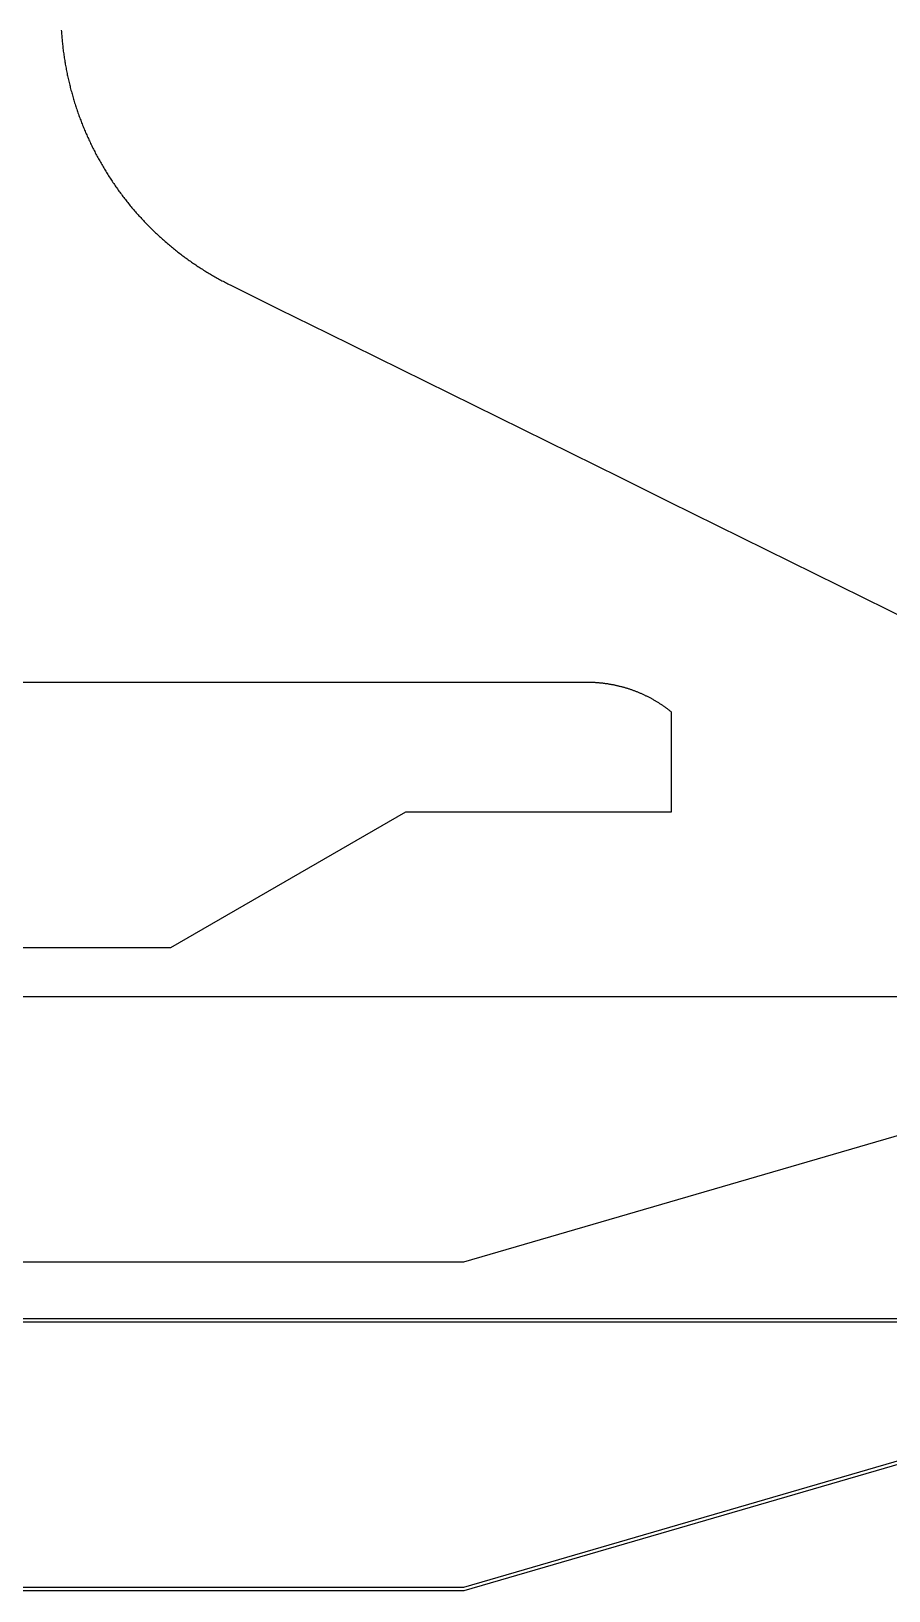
# Model space of a CAD drawing. Header units: inches. Extents: x -1244 to -570, y -2074 to -1714.
# Drawn here: x -1139.13 to -1132.67, y -1994.11 to -1982.37 of the extents above; entities that cross this region are included whole.
import ezdxf

# ---------------------------------------------------------------- set-up
doc = ezdxf.new("R2010")
doc.units = ezdxf.units.IN
doc.header["$LTSCALE"] = 0.1
doc.header["$MEASUREMENT"] = 0

msp = doc.modelspace()

# ---------------------------------------------------------------- linework, layer by layer
at = {"color": 7, "linetype": 'Continuous', "lineweight": 25}
for points in [[(-1138.90108, -1982.35908), (-1138.90045, -1982.36901), (-1138.89978, -1982.37894), (-1138.89906, -1982.38887), (-1138.8983, -1982.3988), (-1138.8975, -1982.40873), (-1138.89665, -1982.41866), (-1138.89576, -1982.42858), (-1138.89483, -1982.4385), (-1138.89386, -1982.44842), (-1138.89284, -1982.45834), (-1138.89178, -1982.46825), (-1138.89068, -1982.47816), (-1138.88953, -1982.48807), (-1138.88834, -1982.49797), (-1138.88711, -1982.50787), (-1138.88584, -1982.51776), (-1138.88452, -1982.52765), (-1138.88317, -1982.53754), (-1138.88177, -1982.54742), (-1138.88032, -1982.55729), (-1138.87884, -1982.56716), (-1138.87731, -1982.57702), (-1138.87574, -1982.58687), (-1138.87413, -1982.59672), (-1138.87248, -1982.60657), (-1138.87078, -1982.6164), (-1138.86904, -1982.62623), (-1138.86726, -1982.63605), (-1138.86544, -1982.64586), (-1138.86358, -1982.65566), (-1138.86167, -1982.66546), (-1138.85972, -1982.67524), (-1138.85774, -1982.68502), (-1138.85571, -1982.69479), (-1138.85363, -1982.70455), (-1138.85152, -1982.7143), (-1138.84936, -1982.72403), (-1138.84717, -1982.73376), (-1138.84493, -1982.74348), (-1138.84265, -1982.75318), (-1138.84033, -1982.76288), (-1138.83797, -1982.77256), (-1138.83556, -1982.78223), (-1138.83312, -1982.79189), (-1138.83063, -1982.80154), (-1138.8281, -1982.81117), (-1138.82553, -1982.82079), (-1138.82293, -1982.8304), (-1138.82027, -1982.84), (-1138.81758, -1982.84958), (-1138.81485, -1982.85914), (-1138.81208, -1982.8687), (-1138.80926, -1982.87823), (-1138.80641, -1982.88776), (-1138.80351, -1982.89727), (-1138.80058, -1982.90676), (-1138.7976, -1982.91624), (-1138.79458, -1982.9257), (-1138.79152, -1982.93514), (-1138.78843, -1982.94457), (-1138.78529, -1982.95398), (-1138.78211, -1982.96338), (-1138.77889, -1982.97275), (-1138.77563, -1982.98211), (-1138.77232, -1982.99146), (-1138.76898, -1983.00079), (-1138.76559, -1983.01011), (-1138.76217, -1983.01942), (-1138.75869, -1983.02872), (-1138.75518, -1983.038), (-1138.75163, -1983.04728), (-1138.74803, -1983.05654), (-1138.74439, -1983.06578), (-1138.74071, -1983.07502), (-1138.73699, -1983.08423), (-1138.73323, -1983.09344), (-1138.72943, -1983.10263), (-1138.72559, -1983.11181), (-1138.7217, -1983.12097), (-1138.71778, -1983.13012), (-1138.71381, -1983.13925), (-1138.70981, -1983.14837), (-1138.70576, -1983.15747), (-1138.70167, -1983.16655), (-1138.69755, -1983.17562), (-1138.69338, -1983.18467), (-1138.68918, -1983.19371), (-1138.68493, -1983.20273), (-1138.68065, -1983.21173), (-1138.67632, -1983.22072), (-1138.67196, -1983.22968), (-1138.66756, -1983.23863), (-1138.66312, -1983.24757), (-1138.65864, -1983.25648), (-1138.65412, -1983.26537), (-1138.64956, -1983.27425), (-1138.64497, -1983.28311), (-1138.64033, -1983.29194), (-1138.63566, -1983.30076), (-1138.63095, -1983.30956), (-1138.6262, -1983.31834), (-1138.62142, -1983.3271), (-1138.6166, -1983.33583), (-1138.61174, -1983.34455), (-1138.60684, -1983.35324), (-1138.60191, -1983.36192), (-1138.59693, -1983.37057), (-1138.59193, -1983.3792), (-1138.58688, -1983.38781), (-1138.5818, -1983.3964), (-1138.57668, -1983.40496), (-1138.57153, -1983.41351), (-1138.56634, -1983.42202), (-1138.56111, -1983.43052), (-1138.55585, -1983.43899), (-1138.55055, -1983.44744), (-1138.54522, -1983.45586), (-1138.53985, -1983.46426), (-1138.53444, -1983.47264), (-1138.529, -1983.48099), (-1138.52353, -1983.48932), (-1138.51801, -1983.49762), (-1138.51247, -1983.50589), (-1138.50689, -1983.51414), (-1138.50127, -1983.52237), (-1138.49563, -1983.53057), (-1138.48994, -1983.53874), (-1138.48422, -1983.54688), (-1138.47847, -1983.555), (-1138.47269, -1983.56309), (-1138.46687, -1983.57116), (-1138.46101, -1983.57919), (-1138.45513, -1983.5872), (-1138.44921, -1983.59518), (-1138.44325, -1983.60313), (-1138.43727, -1983.61105), (-1138.43125, -1983.61895), (-1138.4252, -1983.62681), (-1138.41911, -1983.63465), (-1138.41299, -1983.64245), (-1138.40684, -1983.65023), (-1138.40066, -1983.65798), (-1138.39444, -1983.6657), (-1138.38819, -1983.67339), (-1138.3819, -1983.68106), (-1138.37558, -1983.6887), (-1138.36921, -1983.69632), (-1138.36282, -1983.70391), (-1138.35638, -1983.71148), (-1138.34992, -1983.71902), (-1138.34342, -1983.72653), (-1138.33688, -1983.73402), (-1138.33031, -1983.74148), (-1138.3237, -1983.74891), (-1138.31706, -1983.75632), (-1138.31039, -1983.76369), (-1138.30368, -1983.77105), (-1138.29694, -1983.77837), (-1138.29016, -1983.78567), (-1138.28336, -1983.79293), (-1138.27651, -1983.80017), (-1138.26964, -1983.80739), (-1138.26274, -1983.81457), (-1138.2558, -1983.82172), (-1138.24883, -1983.82885), (-1138.24183, -1983.83594), (-1138.23479, -1983.84301), (-1138.22773, -1983.85005), (-1138.22063, -1983.85706), (-1138.21351, -1983.86403), (-1138.20635, -1983.87098), (-1138.19916, -1983.8779), (-1138.19194, -1983.88479), (-1138.18469, -1983.89164), (-1138.17742, -1983.89847), (-1138.17011, -1983.90526), (-1138.16277, -1983.91202), (-1138.1554, -1983.91876), (-1138.14801, -1983.92546), (-1138.14058, -1983.93213), (-1138.13313, -1983.93876), (-1138.12565, -1983.94537), (-1138.11813, -1983.95194), (-1138.1106, -1983.95848), (-1138.10303, -1983.96499), (-1138.09544, -1983.97146), (-1138.08781, -1983.9779), (-1138.08017, -1983.98431), (-1138.07249, -1983.99068), (-1138.06479, -1983.99702), (-1138.05706, -1984.00333), (-1138.0493, -1984.0096), (-1138.04152, -1984.01584), (-1138.03371, -1984.02204), (-1138.02588, -1984.02821), (-1138.01802, -1984.03435), (-1138.01014, -1984.04045), (-1138.00223, -1984.04651), (-1137.99429, -1984.05254), (-1137.98633, -1984.05854), (-1137.97835, -1984.0645), (-1137.97034, -1984.07042), (-1137.96231, -1984.0763), (-1137.95426, -1984.08215), (-1137.94618, -1984.08797), (-1137.93807, -1984.09374), (-1137.92995, -1984.09948), (-1137.9218, -1984.10519), (-1137.91363, -1984.11085), (-1137.90543, -1984.11648), (-1137.89722, -1984.12207), (-1137.88898, -1984.12762), (-1137.88071, -1984.13314), (-1137.87243, -1984.13862), (-1137.86413, -1984.14406), (-1137.8558, -1984.14946), (-1137.84745, -1984.15482), (-1137.83909, -1984.16014), (-1137.8307, -1984.16542), (-1137.8265, -1984.16805), (-1137.82439, -1984.16936), (-1137.82227, -1984.17068), (-1137.81372, -1984.17596), (-1137.80515, -1984.1812), (-1137.79656, -1984.1864), (-1137.78795, -1984.19156), (-1137.77931, -1984.19669), (-1137.77065, -1984.20178), (-1137.76196, -1984.20683), (-1137.75325, -1984.21184), (-1137.74453, -1984.21681), (-1137.73578, -1984.22175), (-1137.727, -1984.22665), (-1137.71821, -1984.23151), (-1137.70939, -1984.23633), (-1137.70056, -1984.24111), (-1137.6917, -1984.24585), (-1137.68282, -1984.25055), (-1137.67393, -1984.25522), (-1137.66501, -1984.25984), (-1137.65607, -1984.26443), (-1137.64712, -1984.26897), (-1137.63814, -1984.27348), (-1137.62915, -1984.27794)], [(-1137.62922, -1984.27816), (-1137.2628, -1984.45908), (-1136.89638, -1984.64002), (-1136.52998, -1984.82098), (-1136.16359, -1985.00197), (-1135.79721, -1985.18298), (-1135.43084, -1985.36401), (-1135.06449, -1985.54507), (-1134.69815, -1985.72616), (-1134.33181, -1985.90726), (-1133.96549, -1986.08839), (-1133.59918, -1986.26954), (-1133.23288, -1986.45072), (-1132.8666, -1986.63192), (-1132.50032, -1986.81314)], [(-1193.99142, -1987.26823), (-1134.94544, -1987.26823), (-1134.94011, -1987.26824), (-1134.93478, -1987.26828), (-1134.92945, -1987.26835), (-1134.92412, -1987.26845), (-1134.91878, -1987.26858), (-1134.91345, -1987.26874), (-1134.90811, -1987.26892), (-1134.90277, -1987.26913), (-1134.89744, -1987.26937), (-1134.8921, -1987.26964), (-1134.88676, -1987.26994), (-1134.88142, -1987.27026), (-1134.87608, -1987.27061), (-1134.87074, -1987.27099), (-1134.86541, -1987.2714), (-1134.86007, -1987.27184), (-1134.85474, -1987.2723), (-1134.8494, -1987.2728), (-1134.84407, -1987.27332), (-1134.83874, -1987.27387), (-1134.83341, -1987.27444), (-1134.82809, -1987.27505), (-1134.82276, -1987.27568), (-1134.81744, -1987.27634), (-1134.81213, -1987.27702), (-1134.80681, -1987.27774), (-1134.8015, -1987.27848), (-1134.79619, -1987.27925), (-1134.79089, -1987.28005), (-1134.78559, -1987.28087), (-1134.78029, -1987.28173), (-1134.775, -1987.28261), (-1134.76972, -1987.28352), (-1134.76444, -1987.28445), (-1134.75916, -1987.28541), (-1134.75389, -1987.2864), (-1134.74862, -1987.28742), (-1134.74336, -1987.28847), (-1134.73811, -1987.28954), (-1134.73286, -1987.29064), (-1134.72762, -1987.29177), (-1134.72239, -1987.29292), (-1134.71716, -1987.2941), (-1134.71194, -1987.29531), (-1134.70673, -1987.29655), (-1134.70152, -1987.29781), (-1134.69633, -1987.2991), (-1134.69114, -1987.30042), (-1134.68595, -1987.30176), (-1134.68078, -1987.30313), (-1134.67562, -1987.30453), (-1134.67046, -1987.30596), (-1134.66532, -1987.30741), (-1134.66018, -1987.30889), (-1134.65505, -1987.31039), (-1134.64993, -1987.31193), (-1134.64482, -1987.31349), (-1134.63973, -1987.31507), (-1134.63464, -1987.31668), (-1134.62956, -1987.31832), (-1134.6245, -1987.31999), (-1134.61944, -1987.32169), (-1134.6144, -1987.32341), (-1134.60937, -1987.32515), (-1134.60435, -1987.32693), (-1134.59933, -1987.32873), (-1134.59433, -1987.33056), (-1134.58933, -1987.33241), (-1134.58434, -1987.3343), (-1134.57936, -1987.33621), (-1134.57439, -1987.33815), (-1134.56943, -1987.34012), (-1134.56447, -1987.34212), (-1134.55953, -1987.34414), (-1134.55459, -1987.34619), (-1134.54966, -1987.34826), (-1134.54475, -1987.35037), (-1134.53984, -1987.3525), (-1134.53494, -1987.35466), (-1134.53006, -1987.35684), (-1134.52518, -1987.35905), (-1134.52032, -1987.36129), (-1134.51546, -1987.36355), (-1134.51062, -1987.36584), (-1134.50579, -1987.36816), (-1134.50097, -1987.3705), (-1134.49616, -1987.37287), (-1134.49137, -1987.37526), (-1134.48658, -1987.37768), (-1134.48181, -1987.38013), (-1134.47706, -1987.3826), (-1134.47231, -1987.38509), (-1134.46758, -1987.38761), (-1134.46286, -1987.39016), (-1134.45815, -1987.39273), (-1134.45346, -1987.39533), (-1134.44879, -1987.39795), (-1134.44412, -1987.4006), (-1134.43947, -1987.40327), (-1134.43484, -1987.40597), (-1134.43022, -1987.40869), (-1134.42561, -1987.41143), (-1134.42102, -1987.4142), (-1134.41645, -1987.41699), (-1134.41189, -1987.41981), (-1134.40735, -1987.42265), (-1134.40282, -1987.42552), (-1134.39831, -1987.42841), (-1134.39382, -1987.43132), (-1134.38934, -1987.43426), (-1134.38488, -1987.43722), (-1134.38044, -1987.4402), (-1134.37601, -1987.44321), (-1134.3716, -1987.44624), (-1134.36721, -1987.44929), (-1134.36284, -1987.45237), (-1134.35848, -1987.45547), (-1134.35415, -1987.45859), (-1134.34983, -1987.46173), (-1134.34553, -1987.4649), (-1134.34125, -1987.46809), (-1134.33699, -1987.4713), (-1134.33274, -1987.47454), (-1134.32852, -1987.47779), (-1134.32432, -1987.48107), (-1134.32014, -1987.48437), (-1134.31597, -1987.48769), (-1134.31183, -1987.49104), (-1134.31183, -1988.24818), (-1136.31183, -1988.24818), (-1138.0786, -1989.26823), (-1143.25419, -1989.26823)], [(-1193.71122, -1989.63687), (-1131.28274, -1989.63687)], [(-1132.37636, -1990.61687), (-1135.8751, -1991.63687), (-1141.28274, -1991.63687)], [(-1193.71154, -1992.06055), (-1131.28237, -1992.06055)], [(-1193.71122, -1992.08555), (-1131.28274, -1992.08555)], [(-1132.37636, -1993.06555), (-1135.8751, -1994.08555), (-1141.28274, -1994.08555)], [(-1132.37279, -1993.09055), (-1135.87153, -1994.11055), (-1141.30774, -1994.11055)]]:
    msp.add_lwpolyline(points, dxfattribs=at)

doc.saveas('drawing.dxf')
